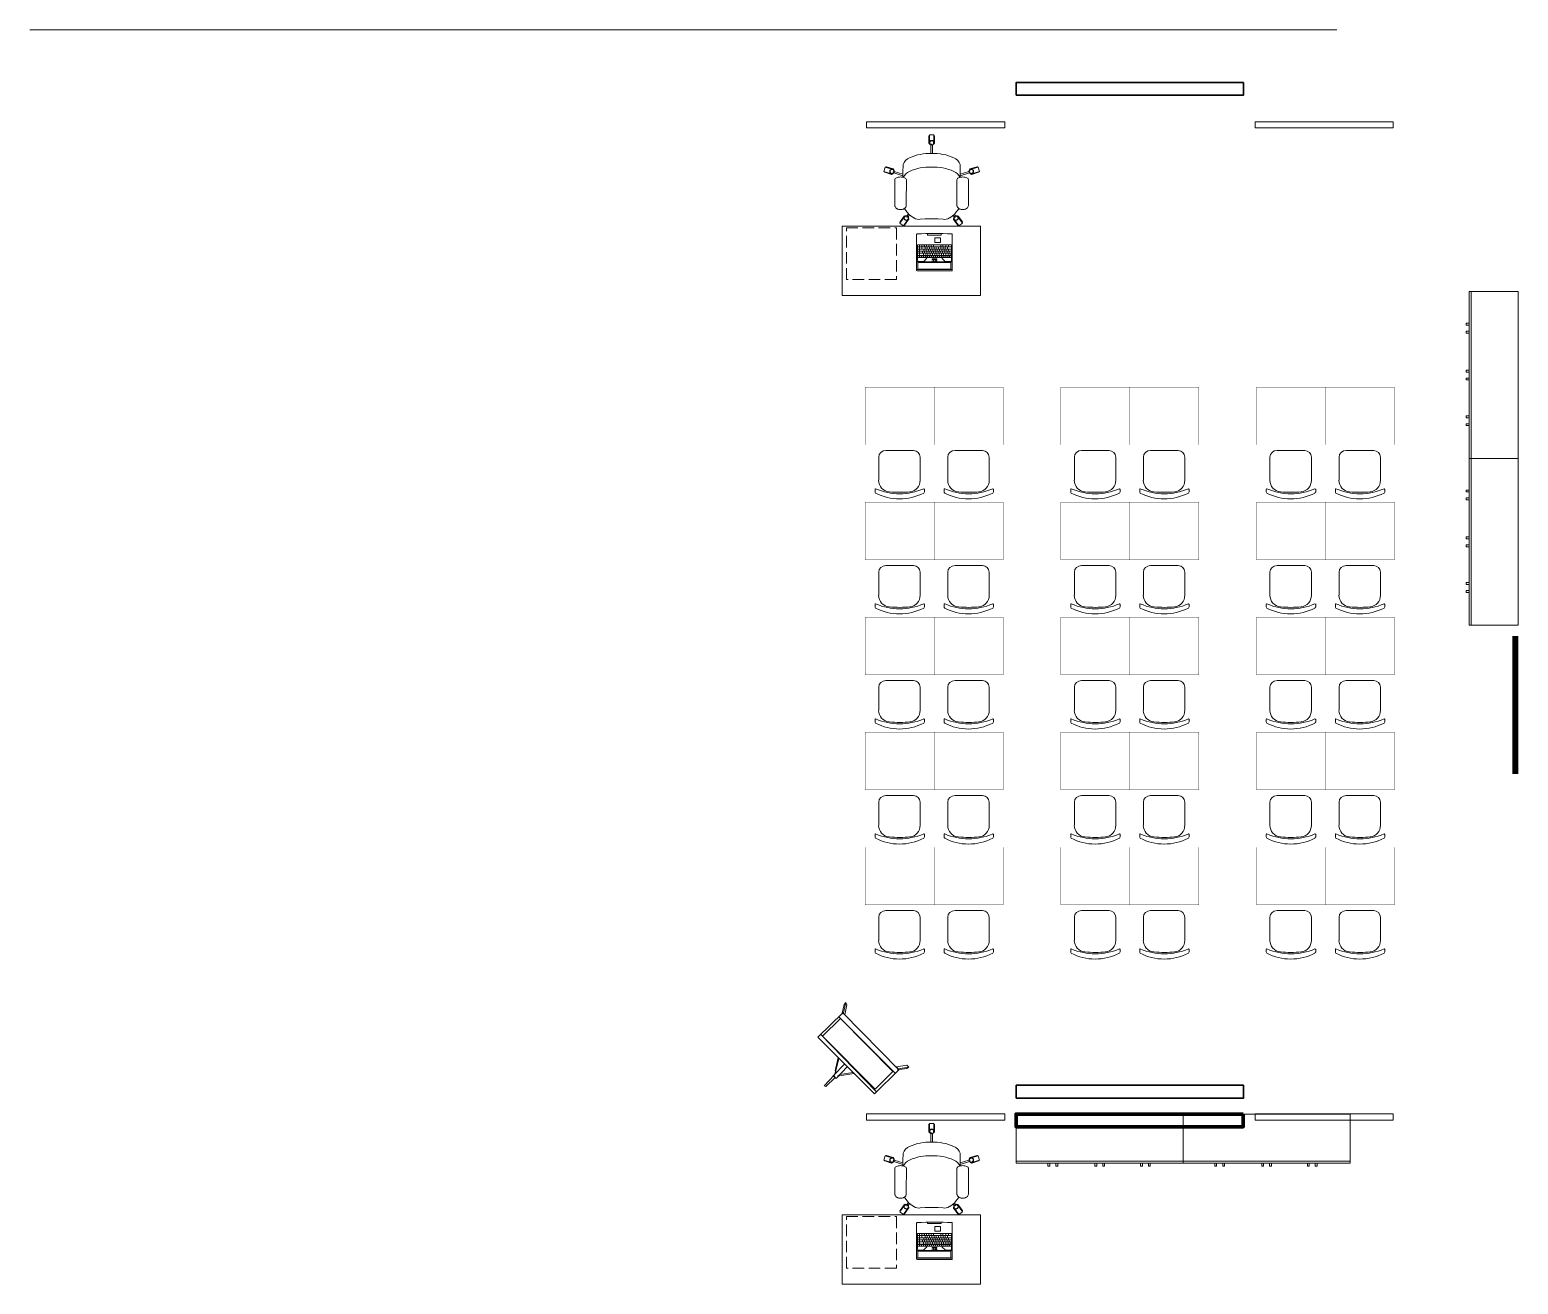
# Model space of a CAD drawing. Header units: millimetres. Extents: x -217756 to 263180, y 55413 to 130608.
# Drawn here: x -76976 to -64041, y 71687 to 82593 of the extents above; entities that cross this region are included whole.
import ezdxf

# ---------------------------------------------------------------- set-up
doc = ezdxf.new("R2010")
doc.units = ezdxf.units.MM
doc.linetypes.add('ГОСТ 2.303 4', pattern=[7, 5, -2, 0])
for name, color, linetype, lineweight in [('ТХ_мебель передв', 250, 'Continuous', 13), ('ТХ_обор_комп принт', 30, 'Continuous', 13), ('ТХ_ОСНОВНОЙ', 103, 'Continuous', 25)]:
    doc.layers.add(name, color=color, linetype=linetype, lineweight=lineweight)

# ---------------------------------------------------------------- blocks, each defined once
blk = doc.blocks.new('Стул ученический регулируемый по высоте №3-№5')
at = {"layer": 'ТХ_мебель передв'}
for p, q in [((256528, -152864), (256729, -152864)), ((256830, -152832), (256809, -152832)), ((256470, -153165), (256470, -152927)), ((256528, -153224), (256729, -153224)), ((256809, -153261), (256803, -153255)), ((256830, -153261), (256809, -153261))]:
    blk.add_line(p, q, dxfattribs=at)
for centre, radius, start, end in [((256728, -152966), 103, 7.1143, 89.1875), ((256325, -153046), 522, 336.4028, 23.5972), ((255752, -153046), 1082, 355.0613, 4.8806), ((256529, -153165), 58.7, 180.4856, 269.5174)]:
    blk.add_arc(centre, radius, start, end, dxfattribs=at)
for points in [[(256470, -152927), (256470, -152890), (256496, -152864), (256528, -152864)], [(256803, -152837), (256803, -152832), (256803, -152832), (256809, -152832)], [(256830, -152832), (256835, -152832), (256835, -152832), (256840, -152837)], [(256840, -152837), (256909, -152964), (256909, -153123), (256840, -153255)], [(256830, -153134), (256824, -153187), (256782, -153224), (256729, -153224)], [(256840, -153255), (256835, -153255), (256835, -153261), (256830, -153261)]]:
    blk.add_open_spline(points, degree=3, dxfattribs=at)
blk = doc.blocks.new('A$Cb2af5ded')
at = {"layer": 'ТХ_мебель передв', "xscale": -1, "rotation": 90}
for p in [(-158396, 280100), (-157796, 280100), (-156696, 280100), (-156096, 280100), (-154996, 280100), (-154396, 280100), (-158396, 279100), (-157796, 279100), (-156696, 279100), (-156096, 279100), (-154996, 279100), (-154396, 279100), (-158396, 278100), (-157796, 278100), (-156696, 278100), (-156096, 278100), (-154996, 278100), (-154396, 278100), (-158396, 277100), (-157796, 277100), (-156696, 277100), (-156096, 277100), (-154996, 277100), (-154396, 277100), (-158396, 276100), (-157796, 276100), (-156696, 276100), (-156096, 276100), (-154996, 276100), (-154396, 276100)]:
    blk.add_blockref('Стул ученический регулируемый по высоте №3-№5', p, dxfattribs=at)
blk = doc.blocks.new('Мольберт')
at = {"layer": 'ТХ_мебель передв', "lineweight": 0, "ltscale": 100, "transparency": 33554687}
for p, q in [((276894, -54031), (277535, -54295)), ((276815, -54237), (277445, -54507)), ((277445, -54639), (277423, -54544))]:
    blk.add_line(p, q, dxfattribs=at)
for points in [[(277291, -54010), (277334, -53904), (277323, -53893), (277270, -54010)], [(276794, -54279), (277434, -54549), (277550, -54274), (276910, -53999)], [(276831, -54242), (277429, -54496), (277513, -54295), (276915, -54041)], [(277254, -54031), (277259, -54020), (277238, -54036)], [(277286, -54036), (277291, -54036), (277291, -54052)], [(277445, -54639), (277423, -54629), (277402, -54539), (277434, -54549), (277429, -54539), (277450, -54618)]]:
    blk.add_lwpolyline(points, close=True, dxfattribs=at)
for points in [[(277148, -54100), (277238, -54036), (277238, -54031), (277138, -54100)], [(277244, -54142), (277302, -54015), (277270, -53999), (277212, -54131)], [(277307, -54168), (277281, -54057), (277291, -54052), (277318, -54174)], [(276804, -54279), (276720, -54338), (276741, -54338), (276815, -54290), (276794, -54279), (276794, -54274), (276730, -54317), (276720, -54338)]]:
    blk.add_lwpolyline(points, dxfattribs=at)
blk = doc.blocks.new('A$C2d392c02')
at = {"layer": 'ТХ_ОСНОВНОЙ', "xscale": -1, "rotation": 111.7338473758796}
blk.add_blockref('Мольберт', (-158761, 255758), dxfattribs=at)
blk = doc.blocks.new('Стол ученический одноместный с возможностью объединения для групповых занятий регулируемый по высоте №3-№5')
at = {"layer": 'ТХ_мебель передв', "const_width": 2}
blk.add_lwpolyline([(251154, -153942), (251154, -154542), (250654, -154542), (250654, -153942)], close=True, dxfattribs=at)
blk = doc.blocks.new('A$C31df8164')
at = {"layer": 'ТХ_ОСНОВНОЙ', "xscale": -1, "rotation": 90}
for p in [(-153242, 256852), (-152642, 256852), (-151542, 256852), (-150942, 256852), (-149842, 256852), (-149242, 256852), (-153242, 255852), (-152642, 255852), (-151542, 255852), (-150942, 255852), (-149842, 255852), (-149242, 255852), (-153242, 254852), (-152642, 254852), (-151542, 254852), (-150942, 254852), (-149842, 254852), (-149242, 254852), (-153242, 253852), (-152642, 253852), (-151542, 253852), (-150942, 253852), (-149842, 253852), (-149242, 253852), (-153242, 252852), (-152642, 252852), (-151542, 252852), (-150942, 252852), (-149842, 252852), (-149242, 252852)]:
    blk.add_blockref('Стол ученический одноместный с возможностью объединения для групповых занятий регулируемый по высоте №3-№5', p, dxfattribs=at)
blk = doc.blocks.new('тумба под доской')
for points in [[(-1451, -426), (0, -426), (0, 0), (-1451, 0)], [(-1165, -453), (-1149, -453), (-1149, -426), (-1165, -426)], [(-1096, -453), (-1080, -453), (-1080, -426), (-1096, -426)], [(-768, -453), (-752, -453), (-752, -426), (-768, -426)], [(-699, -453), (-683, -453), (-683, -426), (-699, -426)], [(-360, -453), (-344, -453), (-344, -426), (-360, -426)], [(-291, -453), (-275, -453), (-275, -426), (-291, -426)]]:
    blk.add_lwpolyline(points, close=True)
blk.add_lwpolyline([(-1451, -410), (0, -410)])
blk = doc.blocks.new('A$Cdd239fcc')
at = {"layer": 'ТХ_мебель передв', "xscale": -1, "rotation": 270}
for p in [(6375, 7029), (6375, 5579)]:
    blk.add_blockref('тумба под доской', p, dxfattribs=at)
at = {"layer": 'ТХ_мебель передв', "xscale": -1}
for p in [(2013, -121), (3463, -121)]:
    blk.add_blockref('тумба под доской', p, dxfattribs=at)
blk = doc.blocks.new('СК33 790х830')
for p, q in [((-25, 659), (-25, 719)), ((-20, 729), (20, 729)), ((-20, 729), (-20, 649)), ((-20, 649), (-16, 649)), ((-2, 649), (2, 649)), ((15, 649), (20, 649)), ((20, 729), (20, 649)), ((25, 659), (25, 719)), ((-7, 568), (-7, 642)), ((7, 568), (6, 642)), ((-403, 450), (-416, 412)), ((-416, 412), (-339, 388)), ((-350, 386), (-408, 405)), ((-403, 450), (-327, 426)), ((-335, 434), (-392, 452)), ((-338, 392), (-339, 388)), ((-333, 409), (-334, 405)), ((-250, 372), (-329, 399)), ((-327, 426), (-328, 422)), ((-250, 387), (-325, 410)), ((-249, 472), (-250, 402)), ((-250, 402), (-250, 398)), ((-250, 398), (-250, 380)), ((248, 472), (249, 380)), ((249, 387), (324, 410)), ((249, 372), (328, 399)), ((403, 450), (326, 426)), ((326, 426), (328, 422)), ((332, 409), (333, 405)), ((334, 434), (392, 452)), ((337, 392), (338, 388)), ((415, 412), (338, 388)), ((350, 386), (407, 405)), ((403, 450), (415, 412)), ((-319, 344), (-320, 340)), ((-320, 140), (-320, 340)), ((-316, 349), (-319, 344)), ((-312, 353), (-316, 349)), ((-306, 357), (-312, 353)), ((-298, 360), (-306, 357)), ((-290, 362), (-298, 360)), ((-290, 362), (-289, 362)), ((-280, 363), (-289, 362)), ((-280, 363), (-279, 363)), ((-270, 364), (-279, 363)), ((-270, 364), (-261, 363)), ((-261, 363), (-261, 363)), ((-261, 363), (-252, 362)), ((-252, 362), (-251, 362)), ((-251, 362), (-243, 360)), ((-250, 380), (-250, 370)), ((-250, 370), (-250, 362)), ((-243, 360), (-235, 357)), ((-235, 357), (-229, 353)), ((-229, 353), (-224, 349)), ((-224, 349), (-222, 344)), ((-222, 344), (-220, 340)), ((-221, 140), (-220, 340)), ((221, 344), (220, 340)), ((220, 140), (220, 340)), ((224, 349), (221, 344)), ((228, 353), (224, 349)), ((234, 357), (228, 353)), ((242, 360), (234, 357)), ((250, 362), (242, 360)), ((249, 380), (249, 370)), ((249, 370), (249, 362)), ((250, 362), (251, 362)), ((260, 363), (251, 362)), ((260, 363), (261, 363)), ((270, 364), (261, 363)), ((270, 364), (279, 363)), ((279, 363), (279, 363)), ((279, 363), (288, 362)), ((288, 362), (289, 362)), ((289, 362), (297, 360)), ((297, 360), (305, 357)), ((305, 357), (311, 353)), ((311, 353), (316, 349)), ((316, 349), (318, 344)), ((318, 344), (319, 340)), ((320, 140), (320, 340)), ((-320, 140), (-320, 131)), ((-320, 131), (-320, 123)), ((-221, 140), (-221, 131)), ((-221, 131), (-221, 123)), ((220, 140), (220, 131)), ((220, 131), (220, 123)), ((319, 140), (319, 131)), ((319, 131), (319, 123)), ((-320, 123), (-320, 115)), ((-319, 109), (-320, 115)), ((-318, 106), (-319, 109)), ((-315, 100), (-318, 106)), ((-311, 95), (-315, 100)), ((-305, 90), (-311, 95)), ((-303, 89), (-305, 90)), ((-296, 85), (-303, 89)), ((-293, 84), (-296, 85)), ((-290, 83), (-293, 84)), ((-284, 81), (-290, 83)), ((-281, 81), (-284, 81)), ((-278, 81), (-281, 81)), ((-274, 80), (-278, 81)), ((-277, -38), (-230, 27)), ((-240, 22), (-275, -27)), ((-270, 80), (-274, 80)), ((-267, 80), (-270, 80)), ((-263, 81), (-267, 80)), ((-260, 81), (-263, 81)), ((-257, 81), (-260, 81)), ((-257, 81), (-251, 83)), ((-248, 84), (-251, 83)), ((-245, 85), (-248, 84)), ((-245, 85), (-238, 89)), ((-245, -61), (-198, 4)), ((-236, 90), (-238, 89)), ((-237, 89), (-225, 73)), ((-236, 90), (-230, 95)), ((-230, 95), (-226, 100)), ((-230, 27), (-227, 25)), ((-226, 100), (-223, 106)), ((-225, 73), (-202, 42)), ((-222, 109), (-223, 106)), ((-222, 109), (-221, 115)), ((-221, 123), (-221, 115)), ((-221, 115), (-221, 115)), ((-216, 17), (-212, 14)), ((-202, 42), (-215, 25)), ((-192, 34), (-205, 17)), ((-202, 42), (-201, 40)), ((-201, 40), (-181, 26)), ((-201, 6), (-198, 4)), ((-181, 26), (-161, 10)), ((-161, 10), (-158, 8)), ((-158, 8), (-155, 7)), ((-155, 7), (-140, -1)), ((-56, 0), (56, 0)), ((55, 0), (99, -4)), ((155, 7), (139, -1)), ((155, 7), (158, 8)), ((158, 8), (160, 10)), ((174, 21), (160, 10)), ((180, 26), (174, 21)), ((200, 40), (180, 26)), ((187, 30), (196, 17)), ((192, 6), (189, 4)), ((236, -61), (189, 4)), ((197, 38), (206, 25)), ((200, 40), (201, 42)), ((217, 63), (201, 42)), ((207, 17), (204, 14)), ((225, 73), (217, 63)), ((221, 27), (218, 25)), ((220, 123), (220, 115)), ((220, 115), (220, 113)), ((221, 109), (220, 113)), ((222, 106), (221, 109)), ((268, -38), (221, 27)), ((225, 100), (222, 106)), ((229, 95), (225, 100)), ((237, 89), (225, 73)), ((235, 90), (229, 95)), ((231, 22), (267, -27)), ((237, 89), (235, 90)), ((244, 85), (237, 89)), ((247, 84), (244, 85)), ((250, 83), (247, 84)), ((256, 81), (250, 83)), ((259, 81), (256, 81)), ((262, 81), (259, 81)), ((266, 80), (262, 81)), ((270, 80), (266, 80)), ((273, 80), (270, 80)), ((277, 81), (273, 80)), ((280, 81), (277, 81)), ((283, 81), (280, 81)), ((283, 81), (289, 83)), ((292, 84), (289, 83)), ((295, 85), (292, 84)), ((295, 85), (302, 89)), ((304, 90), (302, 89)), ((304, 90), (310, 95)), ((310, 95), (314, 100)), ((314, 100), (317, 106)), ((318, 109), (317, 106)), ((318, 109), (319, 115)), ((319, 123), (319, 115)), ((319, 115), (319, 115)), ((-277, -38), (-245, -61)), ((-200, -7), (-235, -56)), ((-140, -1), (-125, -4)), ((-125, -4), (-110, -5)), ((-110, -5), (-99, -4)), ((-99, -4), (-55, 0)), ((111, -5), (99, -4)), ((111, -5), (125, -4)), ((125, -4), (139, -1)), ((191, -7), (226, -56)), ((268, -38), (236, -61))]:
    blk.add_line(p, q)
for centre in [(0, 661), (-345, 411), (344, 411), (-221, 6), (212, 6)]:
    blk.add_circle(centre, 20)
for centre, radius, start, end in [((-20, 719), 5, 90, 180), ((-20, 659), 5, 180, 270), ((0, 661), 17, 279.4623, 260.5377), ((20, 719), 5, 0, 90), ((20, 659), 5, 270, 0), ((-152, 436), 103, 113.6677, 159.763), ((-15, 128), 440, 88.0553, 113.9054), ((14, 128), 440, 66.0946, 91.9447), ((151, 436), 103, 20.237, 66.3323), ((-406, 409), 5, 162.3275, 252.3275), ((-394, 447), 5, 72.3275, 162.3275), ((-345, 411), 17, 351.7899, 332.8652), ((-349, 391), 5, 252.3275, 342.3275), ((-337, 429), 5, 342.3275, 72.3275), ((-152, 318), 103, 113.6677, 155.3986), ((-15, 10), 440, 88.0553, 113.9054), ((14, 10), 440, 66.0946, 91.9447), ((151, 318), 103, 24.6014, 66.3323), ((344, 411), 17, 207.1348, 188.2101), ((336, 429), 5, 107.6725, 197.6725), ((348, 391), 5, 197.6725, 287.6725), ((393, 447), 5, 17.6725, 107.6725), ((405, 409), 5, 287.6725, 17.6725), ((-236, 19), 5, 54, 144), ((-221, 6), 17, 63.4623, 44.5377), ((212, 6), 17, 135.4623, 116.5377), ((227, 19), 5, 36, 126), ((-271, -30), 5, 144, 234), ((-239, -53), 5, 234, 324), ((-204, -4), 5, 324, 54), ((195, -4), 5, 126, 216), ((230, -53), 5, 216, 306), ((263, -30), 5, 306, 36)]:
    blk.add_arc(centre, radius, start, end)
blk = doc.blocks.new('laptop')
at = {"color": 0}
for p, q in [((-150, 325), (-155, 323)), ((-150, 325), (-155, 323)), ((-155, 323), (-155, 10)), ((-155, 323), (-155, 10)), ((-150, 313), (-155, 311)), ((0, 326), (-150, 325)), ((0, 326), (-150, 325)), ((0, 314), (-150, 313)), ((-143, 309), (-140, 310)), ((-143, 254), (-143, 309)), ((-140, 310), (140, 310)), ((150, 325), (0, 326)), ((150, 325), (0, 326)), ((150, 313), (0, 314)), ((140, 310), (143, 309)), ((143, 309), (143, 254)), ((155, 323), (150, 325)), ((155, 323), (150, 325)), ((155, 311), (150, 313)), ((155, 10), (155, 323)), ((155, 10), (155, 323)), ((155, 248), (-155, 248)), ((-147, 210), (-147, 234)), ((-147, 210), (-147, 100)), ((147, 210), (-147, 210)), ((-147, 210), (-72, 210)), ((-130, 194), (-147, 194)), ((147, 192), (-147, 192)), ((147, 173), (-147, 173)), ((147, 155), (-147, 155)), ((147, 137), (-147, 137)), ((-140, 253), (-143, 254)), ((140, 253), (-140, 253)), ((-138, 192), (-138, 173)), ((-137, 244), (-96, 244)), ((-130, 210), (-130, 194)), ((-129, 173), (-129, 155)), ((-128, 210), (-128, 194)), ((76, 194), (-128, 194)), ((-123, 155), (-123, 137)), ((-119, 192), (-119, 173)), ((-114, 137), (-114, 118)), ((-111, 210), (-111, 194)), ((-110, 173), (-110, 155)), ((-103, 155), (-103, 137)), ((-99, 192), (-99, 173)), ((-94, 210), (-94, 194)), ((-94, 137), (-94, 118)), ((-68, 219), (-92, 243)), ((-90, 173), (-90, 155)), ((-84, 155), (-84, 137)), ((-80, 192), (-80, 173)), ((-77, 210), (-77, 194)), ((-75, 137), (-75, 118)), ((-71, 173), (-71, 155)), ((-64, 155), (-64, 137)), ((-60, 210), (-60, 194)), ((-60, 192), (-60, 173)), ((-55, 137), (-55, 118)), ((-51, 173), (-51, 155)), ((-45, 155), (-45, 137)), ((-43, 210), (-43, 194)), ((-41, 192), (-41, 173)), ((-36, 137), (-36, 118)), ((-32, 173), (-32, 155)), ((-26, 210), (-26, 194)), ((-25, 155), (-25, 137)), ((-19, 242), (-21, 242)), ((-21, 242), (-21, 237)), ((-21, 237), (-19, 237)), ((-21, 226), (-21, 220)), ((21, 226), (-21, 226)), ((-21, 220), (21, 220)), ((-21, 192), (-21, 173)), ((-19, 237), (-19, 242)), ((-16, 137), (-16, 118)), ((-12, 173), (-12, 155)), ((-9, 210), (-9, 194)), ((-6, 242), (-8, 242)), ((-8, 242), (-8, 237)), ((-8, 237), (-6, 237)), ((-6, 237), (-6, 242)), ((-6, 155), (-6, 137)), ((-2, 192), (-2, 173)), ((3, 137), (3, 118)), ((8, 242), (6, 242)), ((6, 242), (6, 237)), ((6, 237), (8, 237)), ((7, 173), (7, 155)), ((8, 237), (8, 242)), ((8, 210), (8, 194)), ((14, 155), (14, 137)), ((18, 192), (18, 173)), ((21, 242), (19, 242)), ((19, 242), (19, 237)), ((19, 237), (21, 237)), ((21, 237), (21, 242)), ((21, 220), (21, 226)), ((23, 137), (23, 118)), ((25, 210), (25, 194)), ((27, 173), (27, 155)), ((33, 155), (33, 137)), ((37, 192), (37, 173)), ((42, 210), (42, 194)), ((42, 137), (42, 118)), ((46, 173), (46, 155)), ((53, 155), (53, 137)), ((57, 192), (57, 173)), ((59, 210), (59, 194)), ((62, 137), (62, 118)), ((66, 173), (66, 155)), ((68, 219), (92, 243)), ((69, 210), (69, 211)), ((69, 210), (69, 211)), ((147, 210), (69, 210)), ((72, 155), (72, 137)), ((76, 210), (76, 194)), ((76, 192), (76, 173)), ((79, 210), (79, 194)), ((147, 194), (79, 194)), ((81, 137), (81, 118)), ((85, 173), (85, 155)), ((92, 155), (92, 137)), ((96, 244), (137, 244)), ((96, 210), (96, 194)), ((96, 192), (96, 173)), ((105, 173), (105, 155)), ((109, 137), (109, 100)), ((113, 210), (113, 194)), ((129, 192), (129, 100)), ((130, 210), (130, 194)), ((143, 254), (140, 253)), ((147, 234), (147, 210)), ((147, 210), (147, 100)), ((-155, 10), (-155, 8)), ((-155, 8), (-152, 5)), ((-152, 5), (-150, 5)), ((-150, 5), (0, 0)), ((147, 118), (-147, 118)), ((147, 100), (-147, 100)), ((-123, 118), (-123, 100)), ((-98, 118), (-98, 100)), ((-74, 118), (-74, 100)), ((-59, 14), (-59, 1)), ((59, 14), (-59, 14)), ((-59, 1), (-59, 14)), ((-59, 14), (59, 14)), ((-55, 118), (-55, 100)), ((0, 0), (150, 5)), ((9, 118), (9, 100)), ((29, 118), (29, 100)), ((48, 118), (48, 100)), ((59, 1), (59, 14)), ((59, 14), (59, 1)), ((68, 118), (68, 100)), ((87, 118), (87, 100)), ((90, 118), (90, 100)), ((150, 5), (153, 6)), ((153, 6), (155, 8)), ((155, 8), (155, 10))]:
    blk.add_line(p, q, dxfattribs=at)
blk.add_lwpolyline([(-52, 79), (-4, 79), (-4, 39), (-52, 39)], close=True, dxfattribs=at)
for centre, radius, start, end in [((-137, 234), 10, 90, 180), ((-96, 239), 5, 45, 90), ((-72, 215), 5, 270, 45), ((72, 215), 5, 135, 236.1175), ((96, 239), 5, 90, 135), ((137, 234), 10, 0, 90), ((-150, 10), 5, 180, 266.4167), ((0, 2405), 2405, 266.4167, 273.5833), ((150, 10), 5, 273.5833, 0)]:
    blk.add_arc(centre, radius, start, end, dxfattribs=at)
blk = doc.blocks.new('стол учителя комп класс')
at = {"ltscale": 250.120383}
blk.add_lwpolyline([(0, 0), (1202, 0), (1202, 604), (0, 604)], close=True, dxfattribs=at)
at = {"linetype": 'ГОСТ 2.303 4', "ltscale": 20}
blk.add_lwpolyline([(37, 588), (471, 588), (471, 138), (37, 138)], close=True, dxfattribs=at)
blk.add_blockref('СК33 790х830', (778, 667))
at = {"rotation": 180}
blk.add_blockref('laptop', (802, 540), dxfattribs=at)
blk = doc.blocks.new('A$C00448f35')
at = {"layer": 'ТХ_мебель передв', "ltscale": 250.120383}
for p in [(500, 6995), (500, -1600)]:
    blk.add_blockref('стол учителя комп класс', p, dxfattribs=at)

msp = doc.modelspace()

# ---------------------------------------------------------------- linework, layer by layer
at = {"layer": 'ТХ_мебель передв', "ltscale": 100}
msp.add_lwpolyline([(-65616, 82593), (-76976, 82593)], dxfattribs=at)
at = {"layer": 'ТХ_мебель передв'}
for points in [[(-68503, 81794), (-68503, 81741), (-69703, 81741), (-69703, 81794)], [(-65128, 81794), (-65128, 81741), (-66328, 81741), (-66328, 81794)], [(-68503, 73168), (-68503, 73115), (-69703, 73115), (-69703, 73168)], [(-65128, 73168), (-65128, 73115), (-66328, 73115), (-66328, 73168)]]:
    msp.add_lwpolyline(points, close=True, dxfattribs=at)
at = {"layer": 'ТХ_мебель передв', "const_width": 50}
msp.add_lwpolyline([(-64066, 77323), (-64066, 76123)], dxfattribs=at)
at = {"layer": 'ТХ_обор_комп принт', "color": 18, "lineweight": 35, "true_color": 0x000000}
for points in [[(-66428, 82136), (-66428, 82025), (-68403, 82025), (-68403, 82136)], [(-66428, 73417), (-66428, 73306), (-68403, 73306), (-68403, 73417)]]:
    msp.add_lwpolyline(points, close=True, dxfattribs=at)
at = {"layer": 'ТХ_обор_комп принт', "color": 18, "lineweight": 70, "true_color": 0x000000}
msp.add_lwpolyline([(-66430, 73167), (-66430, 73056), (-68405, 73056), (-68405, 73167)], close=True, dxfattribs=at)

# ---------------------------------------------------------------- block references
for name, p in [('A$Cdd239fcc', (-70416, 73288)), ('A$C00448f35', (-70416, 73288)), ('A$C31df8164', (-70416, 73288)), ('A$Cb2af5ded', (-64066, 55306)), ('A$C2d392c02', (-64066, 55306))]:
    msp.add_blockref(name, p)

doc.saveas('drawing.dxf')
